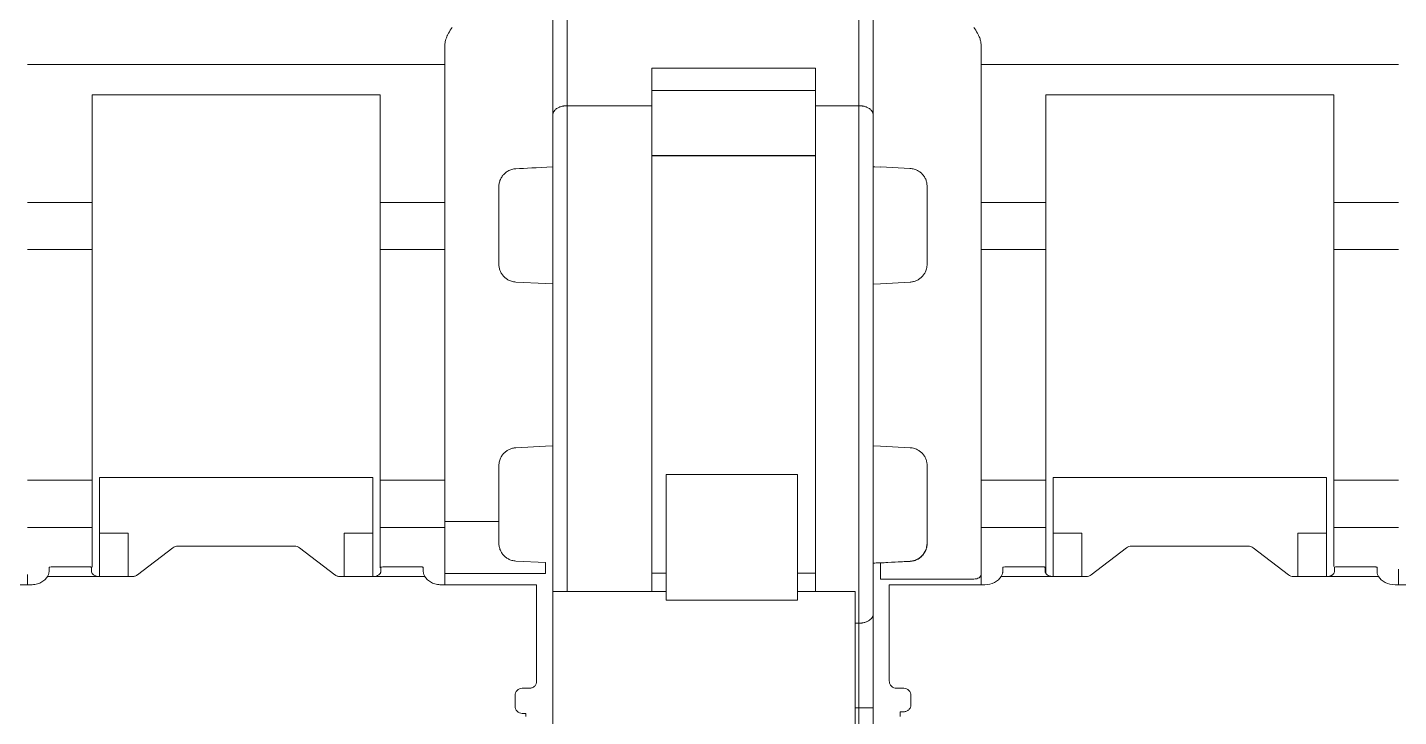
# Model space of a CAD drawing. Header units: millimetres. Extents: x 1359 to 3577, y 1336 to 3557.
# Drawn here: x 1720.07 to 1758.17, y 2745.65 to 2764.81 of the extents above; entities that cross this region are included whole.
import ezdxf

# ---------------------------------------------------------------- set-up
doc = ezdxf.new("R2010")
doc.units = ezdxf.units.MM
doc.layers.add('000-PI-Oprema', color=30, linetype='Continuous', lineweight=5)

msp = doc.modelspace()

# ---------------------------------------------------------------- linework, layer by layer
at = {"layer": '000-PI-Oprema', "color": 0, "linetype": 'ByBlock', "lineweight": 0}
for p, q in [((1734.671, 2762.383), (1734.671, 2788.994)), ((1735.071, 2762.638), (1735.071, 2788.994)), ((1743.171, 2762.638), (1743.171, 2788.994)), ((1743.571, 2788.994), (1743.571, 2762.383)), ((1743.571, 2788.994), (1743.571, 2762.383)), ((1737.421, 2762.638), (1737.421, 2763.679)), ((1741.971, 2763.679), (1737.421, 2763.679)), ((1741.971, 2763.679), (1741.971, 2762.638)), ((1741.971, 2763.063), (1737.421, 2763.063)), ((1737.421, 2762.638), (1735.071, 2762.638)), ((1735.071, 2762.638), (1735.071, 2749.134)), ((1737.421, 2762.638), (1737.421, 2749.134)), ((1743.171, 2762.638), (1741.971, 2762.638)), ((1741.971, 2749.134), (1741.971, 2762.638)), ((1743.171, 2748.25), (1743.171, 2762.638)), ((1734.671, 2749.134), (1734.671, 2762.383)), ((1743.571, 2762.383), (1743.571, 2748.505)), ((1741.971, 2761.25), (1737.421, 2761.25)), ((1741.971, 2761.244), (1737.421, 2761.244)), ((1740.071, 2761.25), (1740.071, 2761.244)), ((1737.821, 2752.385), (1737.821, 2748.887)), ((1741.471, 2752.385), (1737.821, 2752.385)), ((1741.471, 2752.385), (1741.471, 2748.887)), ((1737.421, 2749.644), (1737.821, 2749.644)), ((1737.821, 2749.638), (1737.421, 2749.638)), ((1741.471, 2749.644), (1741.971, 2749.644)), ((1741.971, 2749.638), (1741.471, 2749.638)), ((1734.671, 2723.544), (1734.671, 2749.133)), ((1737.821, 2749.133), (1734.671, 2749.133)), ((1743.071, 2749.133), (1741.471, 2749.133)), ((1743.071, 2749.133), (1743.071, 2744.733)), ((1741.471, 2748.887), (1737.821, 2748.887)), ((1743.171, 2748.25), (1743.071, 2748.25)), ((1743.171, 2745.894), (1743.171, 2748.25)), ((1743.571, 2748.505), (1743.571, 2745.894)), ((1743.071, 2745.894), (1743.171, 2745.894)), ((1743.571, 2745.894), (1743.171, 2745.894)), ((1743.171, 2744.894), (1743.171, 2745.894)), ((1743.571, 2745.894), (1743.571, 2745.294))]:
    msp.add_line(p, q, dxfattribs=at)
at = {"layer": '000-PI-Oprema', "color": 0, "lineweight": 0}
for p, q in [((1731.671, 2763.783), (1720.071, 2763.783)), ((1746.571, 2763.783), (1758.171, 2763.783)), ((1721.871, 2762.113), (1721.871, 2762.937)), ((1729.871, 2762.937), (1721.871, 2762.937)), ((1729.871, 2762.937), (1729.871, 2762.113)), ((1748.371, 2762.937), (1756.371, 2762.937)), ((1721.871, 2762.113), (1721.871, 2759.948)), ((1729.871, 2759.948), (1729.871, 2762.113)), ((1743.617, 2760.938), (1743.589, 2760.939)), ((1743.771, 2760.933), (1743.617, 2760.938)), ((1744.597, 2760.892), (1743.771, 2760.935)), ((1743.771, 2760.933), (1743.771, 2760.935)), ((1744.597, 2760.886), (1744.597, 2760.892)), ((1734.671, 2760.555), (1734.671, 2757.681)), ((1743.571, 2757.679), (1743.571, 2760.556)), ((1720.071, 2759.948), (1721.871, 2759.948)), ((1721.871, 2759.948), (1721.871, 2758.637)), ((1729.871, 2758.637), (1729.871, 2759.948)), ((1729.871, 2759.948), (1731.671, 2759.948)), ((1746.571, 2759.948), (1748.371, 2759.948)), ((1758.171, 2759.948), (1756.371, 2759.948)), ((1721.871, 2758.637), (1720.071, 2758.637)), ((1721.871, 2758.637), (1721.871, 2752.225)), ((1729.871, 2752.225), (1729.871, 2758.637)), ((1731.671, 2758.637), (1729.871, 2758.637)), ((1746.571, 2758.637), (1748.371, 2758.637)), ((1756.371, 2758.637), (1758.171, 2758.637)), ((1733.645, 2757.735), (1734.471, 2757.692)), ((1734.471, 2757.692), (1734.671, 2757.681)), ((1743.571, 2757.679), (1743.771, 2757.69)), ((1743.771, 2757.69), (1744.597, 2757.733)), ((1734.471, 2753.171), (1733.645, 2753.128)), ((1734.671, 2753.181), (1734.471, 2753.171)), ((1734.671, 2753.181), (1734.671, 2752.008)), ((1743.771, 2753.173), (1743.571, 2753.183)), ((1743.571, 2752.131), (1743.571, 2753.183)), ((1744.597, 2753.129), (1743.771, 2753.173)), ((1720.071, 2752.225), (1721.871, 2752.225)), ((1721.871, 2752.225), (1721.871, 2750.915)), ((1722.071, 2750.751), (1722.071, 2752.302)), ((1722.071, 2752.302), (1729.671, 2752.302)), ((1729.671, 2752.302), (1729.671, 2750.751)), ((1729.871, 2752.303), (1729.866, 2752.303)), ((1729.871, 2750.915), (1729.871, 2752.225)), ((1729.871, 2752.225), (1731.671, 2752.225)), ((1746.571, 2752.225), (1748.371, 2752.225)), ((1748.571, 2752.302), (1748.571, 2750.751)), ((1756.171, 2752.302), (1748.571, 2752.302)), ((1756.171, 2750.751), (1756.171, 2752.302)), ((1758.171, 2752.225), (1756.371, 2752.225)), ((1721.871, 2750.915), (1720.071, 2750.915)), ((1721.871, 2750.915), (1721.871, 2749.811)), ((1729.871, 2749.79), (1729.871, 2750.915)), ((1729.871, 2750.915), (1731.671, 2750.915)), ((1733.171, 2751.081), (1731.671, 2751.081)), ((1748.371, 2750.915), (1746.571, 2750.915)), ((1748.371, 2749.631), (1748.371, 2750.915)), ((1756.371, 2749.824), (1756.371, 2750.915)), ((1756.371, 2750.915), (1758.171, 2750.915)), ((1722.071, 2750.751), (1722.871, 2750.751)), ((1722.071, 2749.549), (1722.071, 2750.751)), ((1722.871, 2750.751), (1722.871, 2749.549)), ((1728.871, 2750.751), (1729.671, 2750.751)), ((1728.871, 2749.549), (1728.871, 2750.751)), ((1729.671, 2750.751), (1729.671, 2749.549)), ((1749.371, 2750.751), (1748.571, 2750.751)), ((1748.571, 2749.549), (1748.571, 2750.751)), ((1749.371, 2749.549), (1749.371, 2750.751)), ((1756.171, 2750.751), (1755.371, 2750.751)), ((1755.371, 2749.549), (1755.371, 2750.751)), ((1756.171, 2750.751), (1756.171, 2749.549)), ((1723.13, 2749.594), (1724.113, 2750.347)), ((1724.254, 2750.392), (1727.488, 2750.392)), ((1727.63, 2750.347), (1728.613, 2749.594)), ((1749.63, 2749.594), (1750.613, 2750.347)), ((1750.754, 2750.392), (1753.988, 2750.392)), ((1754.13, 2750.347), (1755.113, 2749.594)), ((1720.671, 2749.726), (1720.671, 2749.804)), ((1721.654, 2749.822), (1720.871, 2749.822)), ((1721.854, 2749.804), (1721.854, 2749.726)), ((1729.888, 2749.726), (1729.888, 2749.804)), ((1730.872, 2749.822), (1730.088, 2749.822)), ((1731.072, 2749.804), (1731.072, 2749.726)), ((1731.671, 2749.331), (1731.671, 2749.754)), ((1733.645, 2749.978), (1734.471, 2749.935)), ((1743.589, 2749.923), (1744.597, 2749.976)), ((1743.771, 2749.927), (1743.771, 2749.929)), ((1744.597, 2749.97), (1744.597, 2749.976)), ((1747.171, 2749.726), (1747.171, 2749.804)), ((1748.154, 2749.822), (1747.371, 2749.822)), ((1748.354, 2749.804), (1748.354, 2749.726)), ((1756.388, 2749.804), (1756.388, 2749.726)), ((1757.372, 2749.822), (1756.588, 2749.822)), ((1757.572, 2749.804), (1757.572, 2749.726)), ((1758.171, 2749.331), (1758.171, 2749.754)), ((1713.972, 2749.319), (1720.171, 2749.319)), ((1720.071, 2749.602), (1720.071, 2749.319)), ((1720.629, 2749.549), (1722.054, 2749.549)), ((1722.988, 2749.549), (1722.054, 2749.549)), ((1729.688, 2749.549), (1728.754, 2749.549)), ((1731.113, 2749.549), (1729.688, 2749.549)), ((1731.572, 2749.319), (1734.221, 2749.319)), ((1734.471, 2749.635), (1731.671, 2749.635)), ((1734.221, 2749.319), (1734.221, 2748.707)), ((1746.371, 2749.479), (1743.771, 2749.479)), ((1744.021, 2748.707), (1744.021, 2749.319)), ((1744.021, 2749.319), (1746.671, 2749.319)), ((1746.571, 2749.602), (1746.571, 2749.319)), ((1748.554, 2749.549), (1747.129, 2749.549)), ((1748.554, 2749.549), (1749.488, 2749.549)), ((1755.254, 2749.549), (1756.188, 2749.549)), ((1757.613, 2749.549), (1756.188, 2749.549)), ((1758.072, 2749.319), (1764.271, 2749.319)), ((1734.221, 2746.641), (1734.221, 2748.05)), ((1744.021, 2748.05), (1744.021, 2746.641)), ((1734.021, 2746.442), (1733.821, 2746.442)), ((1744.421, 2746.442), (1744.221, 2746.442)), ((1733.621, 2746.242), (1733.621, 2745.944)), ((1734.671, 2746.048), (1734.671, 2745.881)), ((1743.571, 2745.731), (1743.571, 2746.048)), ((1744.621, 2745.993), (1744.621, 2746.242)), ((1733.821, 2745.744), (1733.921, 2745.744)), ((1733.921, 2745.655), (1733.921, 2745.744)), ((1734.671, 2745.731), (1734.671, 2743.534)), ((1743.571, 2744.457), (1743.571, 2745.731)), ((1744.321, 2745.788), (1744.421, 2745.788)), ((1744.321, 2745.744), (1744.321, 2745.788)), ((1744.321, 2745.744), (1744.321, 2745.655))]:
    msp.add_line(p, q, dxfattribs=at)
at = {"layer": '000-PI-Oprema', "color": 0, "lineweight": 0, "flags": 128}
msp.add_lwpolyline([(1746.571, 2749.602), (1746.567, 2749.578), (1746.556, 2749.555), (1746.538, 2749.534), (1746.513, 2749.515), (1746.482, 2749.5), (1746.448, 2749.489), (1746.41, 2749.482), (1746.371, 2749.479)], dxfattribs=at)
at = {"layer": '000-PI-Oprema', "color": 0, "lineweight": 0}
for points, knots in [([(1731.671, 2764.324), (1731.672, 2764.345), (1731.674, 2764.389), (1731.689, 2764.455), (1731.71, 2764.521), (1731.74, 2764.588), (1731.791, 2764.687), (1731.838, 2764.762), (1731.871, 2764.814)], [0, 0, 0, 0, 0.117336, 0.242611, 0.377617, 0.505972, 0.652001, 1, 1, 1, 1]), ([(1734.671, 2764.814), (1734.671, 2764.782), (1734.671, 2764.718), (1734.671, 2764.622), (1734.671, 2764.527), (1734.671, 2764.4), (1734.671, 2764.244), (1734.671, 2764.067), (1734.671, 2763.907), (1734.671, 2763.77), (1734.671, 2763.655), (1734.671, 2763.6), (1734.671, 2763.572)], [0, 0, 0, 0, 0.061391, 0.122427, 0.18342, 0.24468, 0.372209, 0.500076, 0.627605, 0.755472, 0.877481, 1, 1, 1, 1]), ([(1743.571, 2763.572), (1743.571, 2763.586), (1743.571, 2763.612), (1743.571, 2763.659), (1743.571, 2763.712), (1743.571, 2763.792), (1743.571, 2763.907), (1743.571, 2764.067), (1743.571, 2764.243), (1743.571, 2764.43), (1743.571, 2764.621), (1743.571, 2764.75), (1743.571, 2764.814)], [0, 0, 0, 0, 0.061391, 0.122427, 0.18342, 0.24468, 0.372209, 0.500076, 0.627605, 0.755472, 0.877481, 1, 1, 1, 1]), ([(1746.371, 2764.814), (1746.405, 2764.761), (1746.452, 2764.687), (1746.503, 2764.588), (1746.537, 2764.51), (1746.564, 2764.423), (1746.569, 2764.356), (1746.571, 2764.324)], [0, 0, 0, 0, 0.350015, 0.493309, 0.624855, 0.821183, 1, 1, 1, 1]), ([(1731.671, 2764.17), (1731.671, 2764.18), (1731.671, 2764.199), (1731.671, 2764.235), (1731.671, 2764.277), (1731.671, 2764.308), (1731.671, 2764.324)], [0, 0, 0, 0, 0.251193, 0.5, 0.748807, 1, 1, 1, 1]), ([(1731.671, 2761.108), (1731.671, 2761.192), (1731.671, 2761.358), (1731.671, 2761.6), (1731.671, 2761.835), (1731.671, 2762.062), (1731.671, 2762.282), (1731.671, 2762.495), (1731.671, 2762.701), (1731.671, 2762.965), (1731.671, 2763.274), (1731.671, 2763.61), (1731.671, 2763.914), (1731.671, 2764.085), (1731.671, 2764.17)], [0, 0, 0, 0, 0.062754, 0.125301, 0.187708, 0.250043, 0.312375, 0.374772, 0.437302, 0.500033, 0.625237, 0.749935, 0.874674, 1, 1, 1, 1]), ([(1746.571, 2764.17), (1746.571, 2764.13), (1746.571, 2764.049), (1746.571, 2763.918), (1746.571, 2763.778), (1746.571, 2763.631), (1746.571, 2763.475), (1746.571, 2763.31), (1746.571, 2763.138), (1746.571, 2762.897), (1746.571, 2762.578), (1746.571, 2762.167), (1746.571, 2761.73), (1746.571, 2761.417), (1746.571, 2761.26)], [0, 0, 0, 0, 0.062736, 0.125281, 0.187695, 0.250043, 0.312387, 0.374792, 0.437318, 0.500031, 0.625212, 0.749931, 0.874692, 1, 1, 1, 1]), ([(1734.671, 2763.572), (1734.671, 2763.536), (1734.671, 2763.462), (1734.671, 2763.342), (1734.671, 2763.216), (1734.671, 2763.082), (1734.671, 2762.94), (1734.671, 2762.791), (1734.671, 2762.635), (1734.671, 2762.417), (1734.671, 2762.129), (1734.671, 2761.756), (1734.671, 2761.361), (1734.671, 2761.079), (1734.671, 2760.937)], [0, 0, 0, 0, 0.062728, 0.125272, 0.18769, 0.250045, 0.312396, 0.374803, 0.437328, 0.500029, 0.625194, 0.749922, 0.874696, 1, 1, 1, 1]), ([(1743.571, 2760.939), (1743.571, 2761.01), (1743.571, 2761.153), (1743.571, 2761.359), (1743.571, 2761.56), (1743.571, 2761.755), (1743.571, 2761.943), (1743.571, 2762.126), (1743.571, 2762.302), (1743.571, 2762.529), (1743.571, 2762.795), (1743.571, 2763.085), (1743.571, 2763.348), (1743.571, 2763.497), (1743.571, 2763.572)], [0, 0, 0, 0, 0.062728, 0.125271, 0.18769, 0.250045, 0.312396, 0.374804, 0.437328, 0.500029, 0.625194, 0.749922, 0.874696, 1, 1, 1, 1]), ([(1748.371, 2762.937), (1748.371, 2762.896), (1748.371, 2762.813), (1748.371, 2762.695), (1748.371, 2762.582), (1748.371, 2762.439), (1748.371, 2762.274), (1748.371, 2762.166), (1748.371, 2762.113)], [0, 0, 0, 0, 0.125424, 0.250193, 0.374902, 0.500146, 0.749703, 1, 1, 1, 1]), ([(1756.371, 2762.113), (1756.371, 2762.139), (1756.371, 2762.191), (1756.371, 2762.279), (1756.371, 2762.373), (1756.371, 2762.508), (1756.371, 2762.692), (1756.371, 2762.855), (1756.371, 2762.937)], [0, 0, 0, 0, 0.125424, 0.250193, 0.374902, 0.500146, 0.749703, 1, 1, 1, 1]), ([(1756.371, 2759.948), (1756.371, 2760.019), (1756.371, 2760.161), (1756.371, 2760.367), (1756.371, 2760.568), (1756.371, 2760.764), (1756.371, 2760.954), (1756.371, 2761.2), (1756.371, 2761.492), (1756.371, 2761.819), (1756.371, 2762.015), (1756.371, 2762.113)], [0, 0, 0, 0, 0.083508, 0.166833, 0.25006, 0.333277, 0.416572, 0.500032, 0.666688, 0.83311, 1, 1, 1, 1]), ([(1731.671, 2759.715), (1731.671, 2759.786), (1731.671, 2759.928), (1731.671, 2760.136), (1731.671, 2760.34), (1731.671, 2760.539), (1731.671, 2760.734), (1731.671, 2760.924), (1731.671, 2761.047), (1731.671, 2761.108)], [0, 0, 0, 0, 0.143512, 0.28637, 0.428834, 0.571166, 0.71363, 0.856488, 1, 1, 1, 1]), ([(1746.571, 2761.26), (1746.571, 2761.196), (1746.571, 2761.069), (1746.571, 2760.87), (1746.571, 2760.668), (1746.571, 2760.46), (1746.571, 2760.248), (1746.571, 2760.031), (1746.571, 2759.809), (1746.571, 2759.658), (1746.571, 2759.583)], [0, 0, 0, 0, 0.12575, 0.250858, 0.375537, 0.5, 0.624463, 0.749142, 0.87425, 1, 1, 1, 1]), ([(1733.645, 2760.885), (1733.627, 2760.883), (1733.589, 2760.88), (1733.533, 2760.867), (1733.478, 2760.848), (1733.423, 2760.821), (1733.371, 2760.787), (1733.316, 2760.74), (1733.258, 2760.673), (1733.21, 2760.586), (1733.177, 2760.487), (1733.173, 2760.419), (1733.171, 2760.385)], [0, 0, 0, 0, 0.067869, 0.138425, 0.211987, 0.288836, 0.369219, 0.453352, 0.573685, 0.721104, 0.860335, 1, 1, 1, 1]), ([(1744.597, 2760.892), (1744.617, 2760.89), (1744.656, 2760.887), (1744.712, 2760.874), (1744.778, 2760.85), (1744.85, 2760.811), (1744.924, 2760.752), (1744.987, 2760.678), (1745.034, 2760.591), (1745.065, 2760.495), (1745.069, 2760.428), (1745.071, 2760.394)], [0, 0, 0, 0, 0.071618, 0.143308, 0.216363, 0.334035, 0.455285, 0.587191, 0.721903, 0.860899, 1, 1, 1, 1]), ([(1733.171, 2760.385), (1733.171, 2760.32), (1733.171, 2760.188), (1733.171, 2759.987), (1733.171, 2759.85), (1733.171, 2759.782)], [0, 0, 0, 0, 0.333419, 0.666581, 1, 1, 1, 1]), ([(1731.671, 2751.148), (1731.671, 2751.262), (1731.671, 2751.49), (1731.671, 2751.835), (1731.671, 2752.183), (1731.671, 2752.533), (1731.671, 2752.887), (1731.671, 2753.484), (1731.671, 2754.331), (1731.671, 2755.431), (1731.671, 2756.531), (1731.671, 2757.498), (1731.671, 2758.33), (1731.671, 2759.03), (1731.671, 2759.486), (1731.671, 2759.715)], [0, 0, 0, 0, 0.041431, 0.082793, 0.124119, 0.165441, 0.206793, 0.248207, 0.374079, 0.500012, 0.625883, 0.751817, 0.834548, 0.917188, 1, 1, 1, 1]), ([(1733.171, 2759.782), (1733.171, 2759.68), (1733.171, 2759.477), (1733.171, 2759.17), (1733.171, 2758.86), (1733.171, 2758.548), (1733.171, 2758.339), (1733.171, 2758.234)], [0, 0, 0, 0, 0.200123, 0.400061, 0.599939, 0.799877, 1, 1, 1, 1]), ([(1745.071, 2758.232), (1745.071, 2758.352), (1745.071, 2758.591), (1745.071, 2758.946), (1745.071, 2759.299), (1745.071, 2759.531), (1745.071, 2759.647)], [0, 0, 0, 0, 0.2501, 0.5, 0.7499, 1, 1, 1, 1]), ([(1748.371, 2759.948), (1748.371, 2759.899), (1748.371, 2759.801), (1748.371, 2759.585), (1748.371, 2759.346), (1748.371, 2759.101), (1748.371, 2758.881), (1748.371, 2758.716), (1748.371, 2758.66), (1748.371, 2758.637)], [0, 0, 0, 0, 0.150243, 0.300485, 0.450729, 0.600973, 0.751216, 0.901461, 1, 1, 1, 1]), ([(1756.371, 2759.948), (1756.371, 2759.899), (1756.371, 2759.801), (1756.371, 2759.585), (1756.371, 2759.346), (1756.371, 2759.101), (1756.371, 2758.881), (1756.371, 2758.716), (1756.371, 2758.66), (1756.371, 2758.637)], [0, 0, 0, 0, 0.150243, 0.300485, 0.450729, 0.600973, 0.751216, 0.901461, 1, 1, 1, 1]), ([(1746.571, 2759.583), (1746.571, 2759.472), (1746.571, 2759.25), (1746.571, 2758.915), (1746.571, 2758.577), (1746.571, 2758.237), (1746.571, 2757.895), (1746.571, 2757.316), (1746.571, 2756.496), (1746.571, 2755.431), (1746.571, 2754.367), (1746.571, 2753.431), (1746.571, 2752.625), (1746.571, 2751.946), (1746.571, 2751.502), (1746.571, 2751.28)], [0, 0, 0, 0, 0.041447, 0.082829, 0.124176, 0.16552, 0.206891, 0.248321, 0.374134, 0.500011, 0.625824, 0.751702, 0.834467, 0.91715, 1, 1, 1, 1]), ([(1748.371, 2758.637), (1748.371, 2758.554), (1748.371, 2758.387), (1748.371, 2758.132), (1748.371, 2757.875), (1748.371, 2757.615), (1748.371, 2757.352), (1748.371, 2756.905), (1748.371, 2756.265), (1748.371, 2755.431), (1748.371, 2754.598), (1748.371, 2753.869), (1748.371, 2753.247), (1748.371, 2752.728), (1748.371, 2752.393), (1748.371, 2752.225)], [0, 0, 0, 0, 0.041319, 0.082538, 0.123706, 0.164869, 0.206076, 0.247373, 0.373654, 0.500018, 0.626299, 0.752662, 0.835118, 0.917437, 1, 1, 1, 1]), ([(1756.371, 2758.637), (1756.371, 2757.63), (1756.371, 2756.531), (1756.371, 2754.332), (1756.371, 2753.233), (1756.371, 2752.225)], [0, 0, 0, 0, 0.5, 0.5, 1, 1, 1, 1]), ([(1733.645, 2757.735), (1733.624, 2757.737), (1733.582, 2757.74), (1733.521, 2757.756), (1733.453, 2757.782), (1733.38, 2757.824), (1733.308, 2757.887), (1733.249, 2757.961), (1733.205, 2758.046), (1733.176, 2758.138), (1733.173, 2758.202), (1733.171, 2758.234)], [0, 0, 0, 0, 0.082209, 0.16366, 0.245689, 0.369303, 0.493372, 0.618767, 0.744744, 0.872104, 1, 1, 1, 1]), ([(1745.071, 2758.232), (1745.071, 2758.211), (1745.069, 2758.169), (1745.056, 2758.106), (1745.033, 2758.035), (1744.994, 2757.96), (1744.935, 2757.885), (1744.863, 2757.822), (1744.781, 2757.775), (1744.691, 2757.743), (1744.629, 2757.736), (1744.597, 2757.733)], [0, 0, 0, 0, 0.085507, 0.170147, 0.255273, 0.381189, 0.506725, 0.630753, 0.754527, 0.877113, 1, 1, 1, 1]), ([(1734.671, 2757.681), (1734.671, 2757.575), (1734.671, 2757.363), (1734.671, 2757.042), (1734.671, 2756.722), (1734.671, 2756.4), (1734.671, 2756.078), (1734.671, 2755.755), (1734.671, 2755.351), (1734.671, 2754.866), (1734.671, 2754.301), (1734.671, 2753.739), (1734.671, 2753.367), (1734.671, 2753.181)], [0, 0, 0, 0, 0.071572, 0.143012, 0.214372, 0.285701, 0.357051, 0.428472, 0.500015, 0.625079, 0.749917, 0.8748, 1, 1, 1, 1]), ([(1743.571, 2753.183), (1743.571, 2753.289), (1743.571, 2753.502), (1743.571, 2753.821), (1743.571, 2754.142), (1743.571, 2754.463), (1743.571, 2754.785), (1743.571, 2755.108), (1743.571, 2755.512), (1743.571, 2755.997), (1743.571, 2756.56), (1743.571, 2757.122), (1743.571, 2757.493), (1743.571, 2757.679)], [0, 0, 0, 0, 0.071572, 0.143012, 0.214372, 0.285701, 0.357051, 0.428472, 0.500015, 0.625079, 0.749917, 0.8748, 1, 1, 1, 1]), ([(1733.171, 2752.628), (1733.172, 2752.65), (1733.174, 2752.692), (1733.186, 2752.755), (1733.21, 2752.826), (1733.249, 2752.901), (1733.308, 2752.976), (1733.38, 2753.038), (1733.462, 2753.085), (1733.551, 2753.118), (1733.614, 2753.124), (1733.645, 2753.128)], [0, 0, 0, 0, 0.085573, 0.170275, 0.255463, 0.381339, 0.506835, 0.630803, 0.754517, 0.877108, 1, 1, 1, 1]), ([(1744.597, 2753.129), (1744.618, 2753.128), (1744.66, 2753.124), (1744.721, 2753.108), (1744.79, 2753.082), (1744.863, 2753.04), (1744.935, 2752.978), (1744.994, 2752.903), (1745.038, 2752.818), (1745.066, 2752.726), (1745.07, 2752.662), (1745.071, 2752.63)], [0, 0, 0, 0, 0.082205, 0.163652, 0.245679, 0.369354, 0.493482, 0.618917, 0.744935, 0.872201, 1, 1, 1, 1]), ([(1733.171, 2752.628), (1733.171, 2752.524), (1733.171, 2752.314), (1733.171, 2752.002), (1733.171, 2751.693), (1733.171, 2751.385), (1733.171, 2751.182), (1733.171, 2751.081)], [0, 0, 0, 0, 0.200123, 0.400061, 0.599939, 0.799877, 1, 1, 1, 1]), ([(1745.071, 2751.215), (1745.071, 2751.331), (1745.071, 2751.564), (1745.071, 2751.917), (1745.071, 2752.272), (1745.071, 2752.511), (1745.071, 2752.63)], [0, 0, 0, 0, 0.2501, 0.5, 0.7499, 1, 1, 1, 1]), ([(1734.671, 2752.031), (1734.671, 2752.017), (1734.671, 2751.989), (1734.671, 2751.767), (1734.671, 2751.419), (1734.671, 2750.962), (1734.671, 2750.579), (1734.671, 2750.308)], [0, 0, 0, 0, 0.201961, 0.403921, 0.605881, 0.807842, 1, 1, 1, 1]), ([(1743.571, 2750.306), (1743.571, 2750.306), (1743.571, 2750.633), (1743.571, 2751.016), (1743.571, 2751.505), (1743.571, 2751.859), (1743.571, 2752.088), (1743.571, 2752.117), (1743.571, 2752.131)], [0, 0, 0, 0, 0.008736, 0.206989, 0.405242, 0.603494, 0.801747, 1, 1, 1, 1]), ([(1748.371, 2752.225), (1748.371, 2752.203), (1748.371, 2752.147), (1748.371, 2751.982), (1748.371, 2751.762), (1748.371, 2751.517), (1748.371, 2751.277), (1748.371, 2751.061), (1748.371, 2750.964), (1748.371, 2750.915)], [0, 0, 0, 0, 0.098539, 0.248784, 0.399027, 0.54927, 0.699515, 0.849757, 1, 1, 1, 1]), ([(1756.371, 2752.225), (1756.371, 2752.203), (1756.371, 2752.147), (1756.371, 2751.982), (1756.371, 2751.762), (1756.371, 2751.517), (1756.371, 2751.277), (1756.371, 2751.061), (1756.371, 2750.964), (1756.371, 2750.915)], [0, 0, 0, 0, 0.098539, 0.248784, 0.399027, 0.54927, 0.699515, 0.849757, 1, 1, 1, 1]), ([(1745.071, 2750.468), (1745.071, 2750.529), (1745.071, 2750.65), (1745.071, 2750.836), (1745.071, 2751.024), (1745.071, 2751.151), (1745.071, 2751.215)], [0, 0, 0, 0, 0.25014, 0.5, 0.74986, 1, 1, 1, 1]), ([(1746.571, 2751.28), (1746.571, 2751.204), (1746.571, 2751.053), (1746.571, 2750.832), (1746.571, 2750.615), (1746.571, 2750.403), (1746.571, 2750.195), (1746.571, 2749.992), (1746.571, 2749.794), (1746.571, 2749.666), (1746.571, 2749.602)], [0, 0, 0, 0, 0.12575, 0.250858, 0.375537, 0.5, 0.624463, 0.749142, 0.87425, 1, 1, 1, 1]), ([(1731.671, 2749.754), (1731.671, 2749.816), (1731.671, 2749.938), (1731.671, 2750.128), (1731.671, 2750.323), (1731.671, 2750.522), (1731.671, 2750.726), (1731.671, 2750.934), (1731.671, 2751.077), (1731.671, 2751.148)], [0, 0, 0, 0, 0.143512, 0.28637, 0.428834, 0.571166, 0.71363, 0.856488, 1, 1, 1, 1]), ([(1733.171, 2751.081), (1733.171, 2751.012), (1733.171, 2750.876), (1733.171, 2750.674), (1733.171, 2750.543), (1733.171, 2750.477)], [0, 0, 0, 0, 0.333419, 0.666581, 1, 1, 1, 1]), ([(1733.645, 2749.978), (1733.626, 2749.98), (1733.587, 2749.983), (1733.531, 2749.996), (1733.465, 2750.02), (1733.393, 2750.058), (1733.319, 2750.118), (1733.256, 2750.192), (1733.209, 2750.279), (1733.177, 2750.376), (1733.173, 2750.443), (1733.171, 2750.477)], [0, 0, 0, 0, 0.070997, 0.142096, 0.214572, 0.332081, 0.453288, 0.585757, 0.721078, 0.860541, 1, 1, 1, 1]), ([(1744.597, 2749.976), (1744.639, 2749.978), (1744.685, 2749.986), (1744.785, 2750.02), (1744.838, 2750.047), (1744.938, 2750.129), (1744.984, 2750.184), (1745.052, 2750.318), (1745.071, 2750.396), (1745.071, 2750.475)], [0, 0, 0, 0, 0.25, 0.25, 0.5, 0.5, 0.75, 0.75, 1, 1, 1, 1]), ([(1744.597, 2749.97), (1744.616, 2749.972), (1744.654, 2749.975), (1744.71, 2749.988), (1744.766, 2750.008), (1744.82, 2750.034), (1744.873, 2750.069), (1744.93, 2750.118), (1744.993, 2750.192), (1745.04, 2750.285), (1745.067, 2750.382), (1745.07, 2750.439), (1745.071, 2750.468)], [0, 0, 0, 0, 0.068374, 0.139377, 0.213319, 0.290477, 0.371094, 0.455382, 0.587277, 0.761474, 0.880592, 1, 1, 1, 1]), ([(1720.671, 2749.804), (1720.671, 2749.809), (1720.693, 2749.814), (1720.767, 2749.82), (1720.819, 2749.822), (1720.871, 2749.822)], [0, 0, 0, 0, 0.5, 0.5, 1, 1, 1, 1]), ([(1721.854, 2749.804), (1721.854, 2749.806), (1721.852, 2749.808), (1721.84, 2749.811), (1721.822, 2749.814), (1721.789, 2749.818), (1721.733, 2749.821), (1721.681, 2749.822), (1721.654, 2749.822)], [0, 0, 0, 0, 0.128148, 0.251094, 0.373747, 0.501054, 0.748354, 1, 1, 1, 1]), ([(1729.888, 2749.804), (1729.888, 2749.809), (1729.91, 2749.814), (1729.984, 2749.82), (1730.036, 2749.822), (1730.088, 2749.822)], [0, 0, 0, 0, 0.5, 0.5, 1, 1, 1, 1]), ([(1731.072, 2749.804), (1731.071, 2749.806), (1731.069, 2749.808), (1731.058, 2749.811), (1731.039, 2749.814), (1731.006, 2749.818), (1730.951, 2749.821), (1730.898, 2749.822), (1730.872, 2749.822)], [0, 0, 0, 0, 0.128148, 0.251094, 0.373747, 0.501054, 0.748354, 1, 1, 1, 1]), ([(1734.671, 2749.926), (1734.671, 2749.854), (1734.671, 2749.712), (1734.671, 2749.505), (1734.671, 2749.304), (1734.671, 2749.109), (1734.671, 2748.92), (1734.671, 2748.738), (1734.671, 2748.561), (1734.671, 2748.335), (1734.671, 2748.068), (1734.671, 2747.778), (1734.671, 2747.515), (1734.671, 2747.365), (1734.671, 2747.29)], [0, 0, 0, 0, 0.062728, 0.125272, 0.18769, 0.250045, 0.312396, 0.374803, 0.437328, 0.500029, 0.625194, 0.749922, 0.874696, 1, 1, 1, 1]), ([(1743.571, 2747.29), (1743.571, 2747.327), (1743.571, 2747.4), (1743.571, 2747.52), (1743.571, 2747.647), (1743.571, 2747.781), (1743.571, 2747.922), (1743.571, 2748.071), (1743.571, 2748.227), (1743.571, 2748.445), (1743.571, 2748.733), (1743.571, 2749.105), (1743.571, 2749.5), (1743.571, 2749.782), (1743.571, 2749.924)], [0, 0, 0, 0, 0.062728, 0.125271, 0.18769, 0.250045, 0.312396, 0.374804, 0.437328, 0.500029, 0.625194, 0.749922, 0.874696, 1, 1, 1, 1]), ([(1743.771, 2749.929), (1743.745, 2749.928), (1743.692, 2749.927), (1743.642, 2749.925), (1743.617, 2749.924)], [0, 0, 0, 0, 0.508632, 1, 1, 1, 1]), ([(1747.171, 2749.804), (1747.171, 2749.809), (1747.193, 2749.814), (1747.267, 2749.82), (1747.319, 2749.822), (1747.371, 2749.822)], [0, 0, 0, 0, 0.5, 0.5, 1, 1, 1, 1]), ([(1747.171, 2749.676), (1747.171, 2749.684), (1747.171, 2749.701), (1747.171, 2749.718), (1747.171, 2749.723), (1747.171, 2749.726)], [0, 0, 0, 0, 0.334189, 0.665811, 1, 1, 1, 1]), ([(1748.354, 2749.804), (1748.354, 2749.806), (1748.352, 2749.808), (1748.34, 2749.811), (1748.322, 2749.814), (1748.289, 2749.818), (1748.233, 2749.821), (1748.181, 2749.822), (1748.154, 2749.822)], [0, 0, 0, 0, 0.128148, 0.251094, 0.373747, 0.501054, 0.748354, 1, 1, 1, 1]), ([(1756.588, 2749.822), (1756.575, 2749.822), (1756.549, 2749.822), (1756.511, 2749.821), (1756.476, 2749.819), (1756.437, 2749.816), (1756.396, 2749.811), (1756.391, 2749.807), (1756.388, 2749.804)], [0, 0, 0, 0, 0.128148, 0.251094, 0.373747, 0.501054, 0.748354, 1, 1, 1, 1]), ([(1757.572, 2749.804), (1757.571, 2749.806), (1757.569, 2749.808), (1757.558, 2749.811), (1757.539, 2749.814), (1757.506, 2749.818), (1757.451, 2749.821), (1757.398, 2749.822), (1757.372, 2749.822)], [0, 0, 0, 0, 0.128148, 0.251094, 0.373747, 0.501054, 0.748354, 1, 1, 1, 1]), ([(1757.572, 2749.726), (1757.572, 2749.723), (1757.572, 2749.718), (1757.572, 2749.701), (1757.572, 2749.684), (1757.572, 2749.676)], [0, 0, 0, 0, 0.334189, 0.665811, 1, 1, 1, 1]), ([(1720.629, 2749.549), (1720.618, 2749.532), (1720.597, 2749.499), (1720.554, 2749.454), (1720.504, 2749.415), (1720.427, 2749.37), (1720.316, 2749.328), (1720.22, 2749.323), (1720.171, 2749.319)], [0, 0, 0, 0, 0.126929, 0.250928, 0.374602, 0.500576, 0.748126, 1, 1, 1, 1]), ([(1720.671, 2749.676), (1720.671, 2749.667), (1720.67, 2749.65), (1720.661, 2749.619), (1720.649, 2749.586), (1720.636, 2749.561), (1720.629, 2749.549)], [0, 0, 0, 0, 0.256458, 0.506841, 0.753776, 1, 1, 1, 1]), ([(1722.054, 2749.549), (1722.041, 2749.55), (1722.014, 2749.551), (1721.975, 2749.56), (1721.941, 2749.574), (1721.901, 2749.599), (1721.862, 2749.636), (1721.857, 2749.662), (1721.854, 2749.676)], [0, 0, 0, 0, 0.128818, 0.251822, 0.37424, 0.501366, 0.746636, 1, 1, 1, 1]), ([(1723.13, 2749.594), (1723.12, 2749.587), (1723.1, 2749.574), (1723.066, 2749.56), (1723.028, 2749.551), (1723.002, 2749.55), (1722.988, 2749.549)], [0, 0, 0, 0, 0.25487, 0.5, 0.74513, 1, 1, 1, 1]), ([(1728.754, 2749.549), (1728.741, 2749.55), (1728.715, 2749.551), (1728.677, 2749.56), (1728.642, 2749.574), (1728.623, 2749.587), (1728.613, 2749.594)], [0, 0, 0, 0, 0.25487, 0.5, 0.74513, 1, 1, 1, 1]), ([(1729.888, 2749.676), (1729.888, 2749.669), (1729.886, 2749.657), (1729.875, 2749.635), (1729.857, 2749.613), (1729.824, 2749.586), (1729.769, 2749.556), (1729.715, 2749.552), (1729.688, 2749.549)], [0, 0, 0, 0, 0.130698, 0.254597, 0.376443, 0.501216, 0.749391, 1, 1, 1, 1]), ([(1731.113, 2749.549), (1731.107, 2749.561), (1731.094, 2749.586), (1731.081, 2749.619), (1731.073, 2749.65), (1731.072, 2749.667), (1731.072, 2749.676)], [0, 0, 0, 0, 0.246224, 0.493159, 0.743542, 1, 1, 1, 1]), ([(1731.572, 2749.319), (1731.547, 2749.32), (1731.499, 2749.322), (1731.428, 2749.334), (1731.36, 2749.354), (1731.276, 2749.39), (1731.182, 2749.451), (1731.136, 2749.516), (1731.113, 2749.549)], [0, 0, 0, 0, 0.126929, 0.250928, 0.374602, 0.500576, 0.748126, 1, 1, 1, 1]), ([(1746.671, 2749.319), (1746.768, 2749.319), (1746.864, 2749.342), (1747.026, 2749.423), (1747.091, 2749.481), (1747.129, 2749.549)], [0, 0, 0, 0, 0.5, 0.5, 1, 1, 1, 1]), ([(1747.171, 2749.676), (1747.171, 2749.667), (1747.17, 2749.65), (1747.161, 2749.619), (1747.149, 2749.586), (1747.136, 2749.561), (1747.129, 2749.549)], [0, 0, 0, 0, 0.256458, 0.506841, 0.753776, 1, 1, 1, 1]), ([(1748.354, 2749.676), (1748.355, 2749.67), (1748.356, 2749.658), (1748.367, 2749.636), (1748.384, 2749.614), (1748.414, 2749.59), (1748.468, 2749.558), (1748.521, 2749.553), (1748.554, 2749.549)], [0, 0, 0, 0, 0.121269, 0.244591, 0.370821, 0.500756, 0.692101, 1, 1, 1, 1]), ([(1756.188, 2749.549), (1756.203, 2749.55), (1756.23, 2749.551), (1756.267, 2749.56), (1756.295, 2749.572), (1756.316, 2749.583), (1756.347, 2749.603), (1756.381, 2749.637), (1756.386, 2749.663), (1756.388, 2749.676)], [0, 0, 0, 0, 0.138294, 0.257669, 0.358107, 0.439606, 0.502183, 0.756685, 1, 1, 1, 1]), ([(1757.613, 2749.549), (1757.607, 2749.561), (1757.594, 2749.586), (1757.581, 2749.619), (1757.573, 2749.65), (1757.572, 2749.667), (1757.572, 2749.676)], [0, 0, 0, 0, 0.246224, 0.493159, 0.743542, 1, 1, 1, 1]), ([(1757.613, 2749.549), (1757.652, 2749.481), (1757.717, 2749.423), (1757.879, 2749.342), (1757.975, 2749.319), (1758.072, 2749.319)], [0, 0, 0, 0, 0.5, 0.5, 1, 1, 1, 1]), ([(1734.671, 2747.29), (1734.671, 2747.277), (1734.671, 2747.25), (1734.671, 2747.203), (1734.671, 2747.15), (1734.671, 2747.07), (1734.671, 2746.955), (1734.671, 2746.795), (1734.671, 2746.619), (1734.671, 2746.433), (1734.671, 2746.241), (1734.671, 2746.113), (1734.671, 2746.048)], [0, 0, 0, 0, 0.061391, 0.122427, 0.18342, 0.24468, 0.372209, 0.500076, 0.627605, 0.755472, 0.877481, 1, 1, 1, 1]), ([(1743.571, 2746.048), (1743.571, 2746.081), (1743.571, 2746.145), (1743.571, 2746.241), (1743.571, 2746.336), (1743.571, 2746.463), (1743.571, 2746.619), (1743.571, 2746.795), (1743.571, 2746.955), (1743.571, 2747.092), (1743.571, 2747.207), (1743.571, 2747.262), (1743.571, 2747.29)], [0, 0, 0, 0, 0.061391, 0.122427, 0.18342, 0.24468, 0.372209, 0.500076, 0.627605, 0.755472, 0.877481, 1, 1, 1, 1]), ([(1734.021, 2746.442), (1734.035, 2746.442), (1734.061, 2746.444), (1734.099, 2746.455), (1734.133, 2746.474), (1734.173, 2746.507), (1734.213, 2746.562), (1734.219, 2746.614), (1734.221, 2746.641)], [0, 0, 0, 0, 0.128148, 0.251094, 0.373747, 0.501054, 0.748354, 1, 1, 1, 1]), ([(1744.021, 2746.641), (1744.022, 2746.628), (1744.024, 2746.601), (1744.035, 2746.564), (1744.054, 2746.529), (1744.087, 2746.49), (1744.142, 2746.45), (1744.195, 2746.444), (1744.221, 2746.442)], [0, 0, 0, 0, 0.128148, 0.251094, 0.373747, 0.501054, 0.748354, 1, 1, 1, 1]), ([(1733.821, 2746.442), (1733.769, 2746.442), (1733.717, 2746.42), (1733.643, 2746.346), (1733.621, 2746.295), (1733.621, 2746.242)], [0, 0, 0, 0, 0.5, 0.5, 1, 1, 1, 1]), ([(1744.621, 2746.242), (1744.621, 2746.295), (1744.6, 2746.346), (1744.526, 2746.42), (1744.474, 2746.442), (1744.421, 2746.442)], [0, 0, 0, 0, 0.5, 0.5, 1, 1, 1, 1]), ([(1733.621, 2745.944), (1733.621, 2745.891), (1733.643, 2745.84), (1733.717, 2745.766), (1733.769, 2745.744), (1733.821, 2745.744)], [0, 0, 0, 0, 0.5, 0.5, 1, 1, 1, 1]), ([(1734.671, 2745.881), (1734.671, 2745.868), (1734.671, 2745.842), (1734.671, 2745.805), (1734.671, 2745.769), (1734.671, 2745.737), (1734.671, 2745.733), (1734.671, 2745.731)], [0, 0, 0, 0, 0.169382, 0.332374, 0.500748, 0.7482, 1, 1, 1, 1]), ([(1744.421, 2745.788), (1744.435, 2745.789), (1744.461, 2745.79), (1744.499, 2745.802), (1744.533, 2745.82), (1744.573, 2745.853), (1744.613, 2745.908), (1744.619, 2745.961), (1744.621, 2745.993)], [0, 0, 0, 0, 0.128148, 0.251094, 0.373747, 0.501054, 0.748354, 1, 1, 1, 1])]:
    msp.add_open_spline(points, degree=3, knots=knots, dxfattribs=at)
for points in [[(1746.571, 2764.17), (1746.571, 2764.206), (1746.571, 2764.259), (1746.571, 2764.324)], [(1748.371, 2759.948), (1748.371, 2760.803), (1748.371, 2761.543), (1748.371, 2762.113)], [(1733.645, 2760.885), (1733.92, 2760.899), (1734.196, 2760.913), (1734.671, 2760.937)], [(1734.671, 2760.555), (1734.671, 2760.785), (1734.671, 2760.922), (1734.671, 2760.937)], [(1743.589, 2760.939), (1743.583, 2760.939), (1743.577, 2760.939), (1743.571, 2760.939)], [(1743.571, 2760.939), (1743.571, 2760.923), (1743.571, 2760.787), (1743.571, 2760.556)], [(1745.071, 2760.394), (1745.071, 2760.153), (1745.071, 2759.903), (1745.071, 2759.647)], [(1724.113, 2750.347), (1724.15, 2750.375), (1724.202, 2750.392), (1724.254, 2750.392)], [(1727.488, 2750.392), (1727.541, 2750.392), (1727.593, 2750.375), (1727.63, 2750.347)], [(1734.671, 2749.926), (1734.671, 2749.941), (1734.671, 2750.077), (1734.671, 2750.308)], [(1743.571, 2750.306), (1743.571, 2750.076), (1743.571, 2749.939), (1743.571, 2749.924)], [(1750.613, 2750.347), (1750.65, 2750.375), (1750.702, 2750.392), (1750.754, 2750.392)], [(1753.988, 2750.392), (1754.041, 2750.392), (1754.093, 2750.375), (1754.13, 2750.347)], [(1720.671, 2749.726), (1720.671, 2749.721), (1720.671, 2749.703), (1720.671, 2749.676)], [(1721.854, 2749.676), (1721.854, 2749.703), (1721.854, 2749.721), (1721.854, 2749.726)], [(1729.888, 2749.726), (1729.888, 2749.721), (1729.888, 2749.703), (1729.888, 2749.676)], [(1731.072, 2749.676), (1731.072, 2749.703), (1731.072, 2749.721), (1731.072, 2749.726)], [(1734.471, 2749.635), (1734.471, 2749.732), (1734.471, 2749.832), (1734.471, 2749.935)], [(1743.571, 2749.924), (1743.577, 2749.923), (1743.583, 2749.923), (1743.589, 2749.923)], [(1743.617, 2749.924), (1743.607, 2749.924), (1743.598, 2749.923), (1743.589, 2749.923)], [(1744.597, 2749.97), (1744.322, 2749.956), (1744.047, 2749.942), (1743.771, 2749.927)], [(1743.771, 2749.927), (1743.771, 2749.773), (1743.771, 2749.624), (1743.771, 2749.479)], [(1748.354, 2749.676), (1748.354, 2749.703), (1748.354, 2749.721), (1748.354, 2749.726)], [(1756.388, 2749.726), (1756.388, 2749.721), (1756.388, 2749.703), (1756.388, 2749.676)], [(1749.488, 2749.549), (1749.541, 2749.549), (1749.593, 2749.566), (1749.63, 2749.594)], [(1755.113, 2749.594), (1755.15, 2749.566), (1755.202, 2749.549), (1755.254, 2749.549)], [(1734.221, 2748.05), (1734.221, 2748.284), (1734.221, 2748.526), (1734.221, 2748.707)], [(1744.021, 2748.707), (1744.021, 2748.526), (1744.021, 2748.284), (1744.021, 2748.05)]]:
    msp.add_open_spline(points, degree=3, dxfattribs=at)
at = {"layer": '000-PI-Oprema', "color": 0, "linetype": 'ByBlock', "lineweight": 0}
for points, knots in [([(1734.671, 2762.383), (1734.671, 2762.387), (1734.671, 2762.391), (1734.672, 2762.399), (1734.673, 2762.41), (1734.676, 2762.422), (1734.682, 2762.445), (1734.689, 2762.46), (1734.702, 2762.482), (1734.707, 2762.489), (1734.718, 2762.503), (1734.73, 2762.517), (1734.744, 2762.531), (1734.759, 2762.544), (1734.768, 2762.55), (1734.794, 2762.568), (1734.814, 2762.579), (1734.846, 2762.594), (1734.858, 2762.599), (1734.881, 2762.608), (1734.906, 2762.616), (1734.932, 2762.622), (1734.952, 2762.626), (1734.959, 2762.628), (1734.972, 2762.63), (1734.979, 2762.631), (1735.014, 2762.636), (1735.042, 2762.638), (1735.071, 2762.638)], [0, 0, 0, 0, 0.03125, 0.03125, 0.0625, 0.125, 0.125, 0.25, 0.25, 0.3125, 0.3125, 0.375, 0.4375, 0.4375, 0.5, 0.5, 0.625, 0.625, 0.6875, 0.6875, 0.75, 0.8125, 0.8125, 0.84375, 0.84375, 0.875, 0.875, 1, 1, 1, 1]), ([(1743.171, 2762.638), (1743.2, 2762.638), (1743.229, 2762.636), (1743.263, 2762.631), (1743.27, 2762.63), (1743.284, 2762.628), (1743.291, 2762.626), (1743.311, 2762.622), (1743.337, 2762.616), (1743.361, 2762.608), (1743.385, 2762.599), (1743.396, 2762.594), (1743.429, 2762.579), (1743.449, 2762.568), (1743.475, 2762.55), (1743.483, 2762.544), (1743.499, 2762.531), (1743.513, 2762.517), (1743.525, 2762.503), (1743.536, 2762.489), (1743.541, 2762.482), (1743.554, 2762.46), (1743.56, 2762.445), (1743.567, 2762.422), (1743.569, 2762.41), (1743.571, 2762.399), (1743.571, 2762.391), (1743.571, 2762.387), (1743.571, 2762.383)], [0, 0, 0, 0, 0.125, 0.125, 0.15625, 0.15625, 0.1875, 0.1875, 0.25, 0.3125, 0.3125, 0.375, 0.375, 0.5, 0.5, 0.5625, 0.5625, 0.625, 0.6875, 0.6875, 0.75, 0.75, 0.875, 0.875, 0.9375, 0.96875, 0.96875, 1, 1, 1, 1]), ([(1743.171, 2748.25), (1743.2, 2748.25), (1743.229, 2748.252), (1743.263, 2748.257), (1743.27, 2748.258), (1743.284, 2748.26), (1743.291, 2748.262), (1743.311, 2748.266), (1743.337, 2748.272), (1743.361, 2748.28), (1743.385, 2748.289), (1743.396, 2748.294), (1743.429, 2748.309), (1743.449, 2748.32), (1743.475, 2748.338), (1743.483, 2748.344), (1743.499, 2748.357), (1743.513, 2748.371), (1743.525, 2748.384), (1743.536, 2748.399), (1743.541, 2748.406), (1743.554, 2748.428), (1743.56, 2748.443), (1743.567, 2748.466), (1743.569, 2748.478), (1743.571, 2748.489), (1743.571, 2748.497), (1743.571, 2748.501), (1743.571, 2748.505)], [0, 0, 0, 0, 0.125, 0.125, 0.15625, 0.15625, 0.1875, 0.1875, 0.25, 0.3125, 0.3125, 0.375, 0.375, 0.5, 0.5, 0.5625, 0.5625, 0.625, 0.6875, 0.6875, 0.75, 0.75, 0.875, 0.875, 0.9375, 0.96875, 0.96875, 1, 1, 1, 1])]:
    msp.add_open_spline(points, degree=3, knots=knots, dxfattribs=at)

doc.saveas('drawing.dxf')
